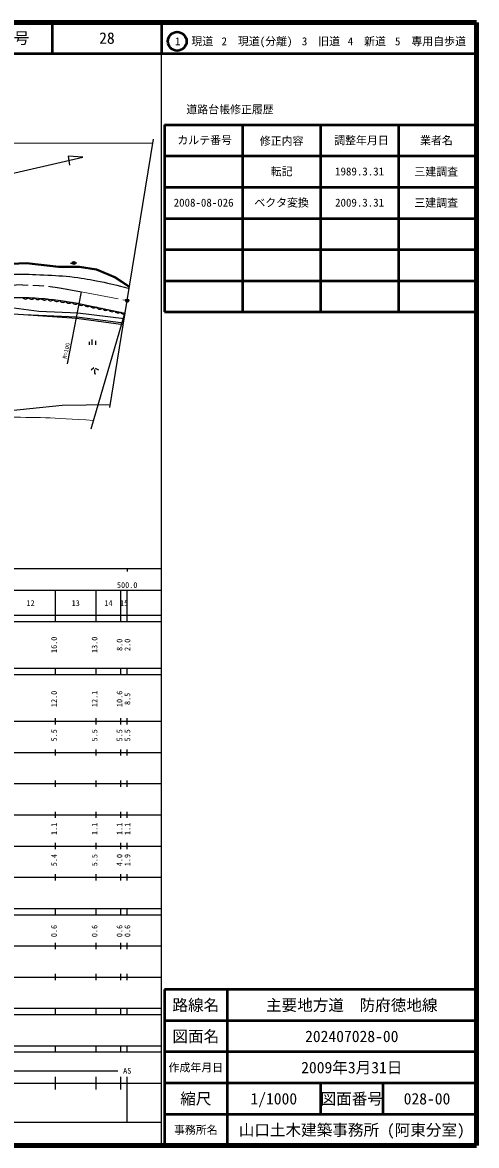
# Model space of a CAD drawing. Units: millimetres, scale not verified. Extents: x 40000 to 680000, y 20000 to 380000.
# Drawn here: x 534419 to 680000, y 20000 to 380000 of the extents above; entities that cross this region are included whole.
import ezdxf
from ezdxf.enums import TextEntityAlignment as Align

# ---------------------------------------------------------------- set-up
doc = ezdxf.new("R2010")
doc.units = ezdxf.units.MM
doc.header["$LTSCALE"] = 1000
doc.header["$PDMODE"] = 32
doc.header["$PDSIZE"] = 500
doc.linetypes.add('CHAIN', pattern=[18.5, 12, -1.5, 3.5, -1.5])
for name, color, linetype, lineweight in [('M-BGD', 7, 'Continuous', 25), ('M-BMK', 2, 'CHAIN', 13), ('M-BMK-SRVR', 3, 'Continuous', 25), ('M-STR-HTXT', 7, 'Continuous', 13), ('M-TTL', 2, 'Continuous', 140), ('M-TTL-BAND', 7, 'Continuous', 25), ('M-TTL-FRAM', 2, 'Continuous', 50), ('M-TTL-LINE', 7, 'Continuous', 50)]:
    doc.layers.add(name, color=color, linetype=linetype, lineweight=lineweight)
doc.layers.add('M-OTRS', color=6, linetype='Continuous')
doc.layers.add('M-TTL-TXT', color=7, linetype='Continuous')
doc.styles.add('ＭＳ ゴシック', font='')
doc.styles.get('ＭＳ ゴシック').set_extended_font_data('MS Gothic')

msp = doc.modelspace()

# ---------------------------------------------------------------- hatches: boundary and pattern name
at = {"layer": 'M-BGD'}
for points in [[(550865, 303393, 0.41704), (550360, 302893, 0.00414), (550360, 302885), (550860, 302893)], [(550860, 302893), (550360, 302885, 0.40656), (550855, 302393)]]:
    msp.add_hatch(color=256, dxfattribs=at).paths.add_polyline_path(points)

# ---------------------------------------------------------------- linework, layer by layer
for p, q in [((516891, 328365), (553801, 336845)), ((553801, 336845), (549093, 337108)), ((549093, 337108), (549495, 334208)), ((530726, 302894), (535703, 303080)), ((530787, 302557), (535764, 302743)), ((535703, 303080), (546068, 301830)), ((535764, 302743), (546005, 301517)), ((549860, 302876), (550860, 302893)), ((550865, 303393), (550855, 302393)), ((551360, 302901), (551860, 302909)), ((546005, 301517), (552624, 301517)), ((546068, 301830), (552686, 301829)), ((552624, 301517), (558097, 300673)), ((552686, 301829), (558160, 300985)), ((558097, 300673), (564151, 298107)), ((558160, 300985), (564214, 298419)), ((564151, 298107), (568695, 295162)), ((564214, 298419), (568747, 295481)), ((553294, 293616), (548805, 270619)), ((530044, 288710), (539706, 287422)), ((552534, 289951), (567339, 286860)), ((518149, 287398), (534767, 286346)), ((534767, 286346), (551872, 285650)), ((534767, 286346), (551787, 285182)), ((539706, 287422), (552186, 286924)), ((551787, 285182), (566733, 283152)), ((551872, 285650), (566820, 283681)), ((552186, 286924), (567057, 285137)), ((567026, 286295), (556363, 249607)), ((555913, 276678), (555913, 277577)), ((556812, 276632), (556812, 278424)), ((557924, 276625), (557924, 277895)), ((557351, 269296), (556439, 268545)), ((557526, 268783), (557527, 267437)), ((557527, 267437), (557990, 267417)), ((557750, 269208), (558836, 268646)), ((503211, 252911), (547121, 257312)), ((547121, 257312), (562546, 257518))]:
    msp.add_line(p, q, dxfattribs=at)
msp.add_circle((550860, 302893), 500, dxfattribs=at)
for centre, start, end in [((535434, 292648), 218.27189, 318.97883), ((537443, 292576), 216.91684, 317.62378), ((539449, 292458), 215.64971, 316.35665), ((541455, 292290), 214.09331, 314.80025), ((543446, 292083), 213.28604, 313.99298), ((545438, 291842), 212.2263, 312.93324), ((547423, 291567), 211.30264, 312.00958), ((549395, 291274), 211.0705, 311.77744), ((551369, 290968), 210.62696, 311.3339), ((553361, 290611), 208.31578, 309.02272), ((555317, 290212), 207.92836, 308.6353), ((557266, 289808), 207.92836, 308.6353), ((559213, 289401), 207.92836, 308.6353), ((561159, 288994), 207.92836, 308.6353), ((563106, 288588), 207.92836, 308.6353), ((565053, 288182), 207.92836, 308.6353), ((566999, 287775), 207.92836, 282.63992)]:
    msp.add_arc(centre, 1293, start, end, dxfattribs=at)
for points in [[(511997, 296765), (516763, 297713), (518119, 297990), (522086, 298488), (525880, 298965), (528019, 299198), (531841, 299311), (535513, 299419), (537574, 299249), (541244, 299076), (545060, 298896), (547205, 298818), (550999, 298371), (554282, 297984), (556103, 297612), (559344, 296961), (563000, 296227), (564222, 295891), (568624, 294730)], [(507308, 288456), (511878, 289464), (513153, 289756), (516942, 290348), (520411, 290890), (522368, 291114), (525865, 291438), (528414, 291674), (529848, 291779), (532408, 291835), (535662, 291905), (537490, 291775), (540736, 291537), (543069, 291366), (544366, 291156), (546685, 290843), (548975, 290535), (549719, 290413), (552534, 289951)]]:
    msp.add_open_spline(points, degree=3, knots=[0, 0, 0, 0, 1, 1, 1, 2, 2, 2, 3, 3, 3, 4, 4, 4, 5, 5, 5, 6, 6, 6, 6], dxfattribs=at)
at = {"layer": 'M-BMK'}
msp.add_line((553294, 293616), (567989, 290837), dxfattribs=at)
msp.add_open_spline([(506217, 291659), (510389, 292858), (511600, 293203), (515113, 293917), (518682, 294642), (520713, 294910), (524332, 295319), (526984, 295619), (528479, 295753), (531147, 295820), (533847, 295888), (535363, 295843), (538062, 295720), (544062, 295447), (546189, 294884), (553294, 293616)], degree=3, knots=[0, 0, 0, 0, 1, 1, 1, 2, 2, 2, 3, 3, 3, 4, 4, 4, 5, 5, 5, 5], dxfattribs=at)
at = {"layer": 'M-BMK-SRVR'}
for p, q in [((567989, 290837), (576436, 342549)), ((562394, 256587), (567989, 290837))]:
    msp.add_line(p, q, dxfattribs=at)
msp.add_circle((567989, 290837), 500, dxfattribs=at)
msp.add_point((567989, 290837), dxfattribs=at)
at = {"layer": 'M-OTRS'}
msp.add_point((567989, 290837), dxfattribs=at)
at = {"layer": 'M-STR-HTXT'}
msp.add_line((274704, 341328), (576236, 341328), dxfattribs=at)
msp.add_open_spline([(379334, 244606), (404285, 243312), (411639, 242410), (432288, 243661), (442035, 244251), (447501, 244647), (457189, 245867), (471027, 247609), (478626, 249720), (492492, 251223), (506350, 252726), (514171, 253354), (528110, 253429), (539470, 253490), (543448, 253319), (557178, 252412)], degree=3, knots=[0, 0, 0, 0, 1, 1, 1, 2, 2, 2, 3, 3, 3, 4, 4, 4, 5, 5, 5, 5], dxfattribs=at)
at = {"layer": 'M-TTL'}
for p, q in [((680000, 380000), (40000, 380000)), ((680000, 20000), (680000, 380000)), ((40000, 20000), (680000, 20000))]:
    msp.add_line(p, q, dxfattribs=at)
at = {"layer": 'M-TTL-BAND'}
for p, q in [((579000, 20000), (579000, 370000)), ((40000, 205000), (579000, 205000)), ((568000, 205000), (568000, 204000)), ((68000, 198000), (579000, 198000)), ((545000, 188000), (545000, 198000)), ((558000, 188000), (558000, 198000)), ((566000, 188000), (566000, 198000)), ((568000, 188000), (568000, 198000)), ((40000, 190000), (579000, 190000)), ((40000, 188000), (579000, 188000)), ((40000, 173000), (579000, 173000)), ((545000, 171000), (545000, 173000)), ((558000, 171000), (558000, 173000)), ((566000, 171000), (566000, 173000)), ((568000, 171000), (568000, 173000)), ((40000, 171000), (579000, 171000)), ((40000, 156000), (579000, 156000)), ((545000, 155000), (545000, 157000)), ((558000, 155000), (558000, 157000)), ((566000, 155000), (566000, 157000)), ((568000, 155000), (568000, 157000)), ((46000, 146000), (579000, 146000)), ((545000, 145000), (545000, 147000)), ((558000, 145000), (558000, 147000)), ((566000, 145000), (566000, 147000)), ((568000, 145000), (568000, 147000)), ((545000, 135000), (545000, 137000)), ((558000, 135000), (558000, 137000)), ((566000, 135000), (566000, 137000)), ((568000, 135000), (568000, 137000)), ((52000, 136000), (579000, 136000)), ((46000, 126000), (579000, 126000)), ((545000, 125000), (545000, 127000)), ((558000, 125000), (558000, 127000)), ((566000, 125000), (566000, 127000)), ((568000, 125000), (568000, 127000)), ((52000, 116000), (579000, 116000)), ((545000, 115000), (545000, 117000)), ((558000, 115000), (558000, 117000)), ((566000, 115000), (566000, 117000)), ((568000, 115000), (568000, 117000)), ((46000, 106000), (579000, 106000)), ((545000, 105000), (545000, 107000)), ((558000, 105000), (558000, 107000)), ((566000, 105000), (566000, 107000)), ((568000, 105000), (568000, 107000)), ((40000, 96000), (579000, 96000)), ((40000, 94000), (579000, 94000)), ((545000, 94000), (545000, 96000)), ((558000, 94000), (558000, 96000)), ((566000, 94000), (566000, 96000)), ((568000, 94000), (568000, 96000)), ((49000, 84000), (579000, 84000)), ((545000, 83000), (545000, 85000)), ((558000, 83000), (558000, 85000)), ((566000, 83000), (566000, 85000)), ((568000, 83000), (568000, 85000)), ((40000, 74000), (579000, 74000)), ((545000, 73000), (545000, 75000)), ((558000, 73000), (558000, 75000)), ((566000, 73000), (566000, 75000)), ((568000, 73000), (568000, 75000)), ((40000, 64000), (579000, 64000)), ((40000, 62000), (579000, 62000)), ((545000, 62000), (545000, 64000)), ((558000, 62000), (558000, 64000)), ((566000, 62000), (566000, 64000)), ((568000, 62000), (568000, 64000)), ((40000, 52000), (579000, 52000)), ((545000, 50000), (545000, 52000)), ((558000, 50000), (558000, 52000)), ((566000, 50000), (566000, 52000)), ((568000, 50000), (568000, 52000)), ((40000, 50000), (579000, 50000)), ((71000, 44000), (565000, 44000)), ((40000, 40000), (579000, 40000)), ((545000, 38000), (545000, 42000)), ((558000, 38000), (558000, 42000)), ((566000, 38000), (566000, 42000)), ((568000, 27500), (568000, 42000)), ((68000, 27500), (579000, 27500))]:
    msp.add_line(p, q, dxfattribs=at)
at = {"layer": 'M-TTL-FRAM'}
for p, q in [((580000, 347197), (580000, 287197)), ((580000, 347197), (680000, 347197)), ((580000, 287197), (680000, 287197)), ((680000, 70000), (580000, 70000)), ((580000, 70000), (580000, 20000))]:
    msp.add_line(p, q, dxfattribs=at)
at = {"layer": 'M-TTL-LINE'}
for p, q in [((543997, 380000), (543997, 370000)), ((579000, 380000), (579000, 370000)), ((40000, 370000), (680000, 370000)), ((605000, 347197), (605000, 287197)), ((630000, 347197), (630000, 287197)), ((655000, 347197), (655000, 287197)), ((580000, 337197), (680000, 337197)), ((580000, 327197), (680000, 327197)), ((580000, 317197), (680000, 317197)), ((580000, 307197), (680000, 307197)), ((580000, 297197), (680000, 297197)), ((600000, 70000), (600000, 20000)), ((680000, 60000), (580000, 60000)), ((680000, 50000), (580000, 50000)), ((680000, 40000), (580000, 40000)), ((630000, 40000), (630000, 30000)), ((650000, 40000), (650000, 30000)), ((680000, 30000), (580000, 30000))]:
    msp.add_line(p, q, dxfattribs=at)
msp.add_circle((584031, 373958), 3000, dxfattribs=at)

# ---------------------------------------------------------------- texts
at = {"layer": 'M-BGD', "style": 'ＭＳ ゴシック'}
msp.add_text('R=100', height=1320, rotation=77.932, dxfattribs=at).set_placement((548936, 272016), align=Align.BOTTOM_LEFT)
at = {"layer": 'M-TTL-BAND', "style": 'ＭＳ ゴシック'}
for s, p in [('500.0', (568000, 198195)), ('12', (537000, 192405)), ('13', (551500, 192405)), ('14', (562000, 192405)), ('15', (567000, 192405)), ('AS', (568000, 42500))]:
    msp.add_text(s, height=1833, dxfattribs=at).set_placement(p, align=Align.BOTTOM_CENTER)
for s, p in [('16.0', (546000, 180500)), ('13.0', (559000, 180500)), ('8.0', (567000, 180500)), ('2.0', (569531, 180500)), ('12.0', (546000, 163174)), ('12.1', (559000, 163174)), ('10.6', (567000, 163174)), ('8.5', (569531, 163174)), ('5.5', (546000, 151500)), ('5.5', (559000, 151500)), ('5.5', (567000, 151500)), ('5.5', (569531, 151500)), ('1.1', (546000, 121500)), ('1.1', (559000, 121500)), ('1.1', (567000, 121500)), ('1.1', (569531, 121500)), ('5.4', (546000, 111500)), ('5.5', (559000, 111500)), ('4.0', (567000, 111500)), ('1.9', (569531, 111500)), ('0.6', (546000, 88764)), ('0.6', (559000, 88764)), ('0.6', (567000, 88764)), ('0.6', (569531, 88764))]:
    msp.add_text(s, height=1833, rotation=90, dxfattribs=at).set_placement(p, align=Align.BOTTOM_CENTER)
at = {"layer": 'M-TTL-TXT', "style": 'ＭＳ ゴシック'}
for s, height, p in [('図面番号', 3666, (526622, 375000)), ('28', 3666, (561497, 375000)), ('1\u3000現道', 2566, (589448, 373958)), ('2\u3000現道(分離)', 2566, (609619, 373958)), ('3\u3000旧道', 2566, (630121, 373958)), ('4\u3000新道', 2566, (644824, 373958)), ('5\u3000専用自歩道', 2566, (665228, 373958)), ('道路台帳修正履歴', 2566, (600968, 352113)), ('カルテ番号', 2566, (592839, 342277)), ('修正内容', 2566, (617509, 342023)), ('調整年月日', 2566, (643089, 342197)), ('業者名', 2566, (667134, 342197)), ('転記', 2566, (617500, 332245)), ('1989.3.31', 2566, (642500, 332245)), ('三建調査', 2566, (667077, 332189)), ('2008-08-026', 2566, (592500, 322245)), ('ベクタ変換', 2566, (617500, 322245)), ('2009.3.31', 2566, (642500, 322245)), ('三建調査', 2566, (667077, 322189)), ('路線名', 3666, (590000, 65000)), ('路線名', 3666, (590000, 65000)), ('主要地方道\u3000防府徳地線', 3666, (640000, 65000)), ('図面名', 3666, (590000, 55000)), ('図面名', 3666, (590000, 55000)), ('202407028-00', 3666, (640000, 55000)), ('2009年3月31日', 3666, (640000, 45000)), ('作成年月日', 2566, (590000, 45000)), ('作成年月日', 2566, (590000, 45000)), ('縮尺', 3666, (590000, 35000)), ('縮尺', 3666, (590000, 35000)), ('1/1000', 3666, (615000, 35000)), ('図面番号', 3666, (640000, 35000)), ('図面番号', 3666, (640000, 35000)), ('028-00', 3666, (664125, 35000)), ('事務所名', 2566, (590000, 25000)), ('事務所名', 2566, (590000, 25000)), ('山口土木建築事務所 (阿東分室)', 3666, (640000, 25000))]:
    msp.add_text(s, height=height, dxfattribs=at).set_placement(p, align=Align.MIDDLE_CENTER)

doc.saveas('drawing.dxf')
